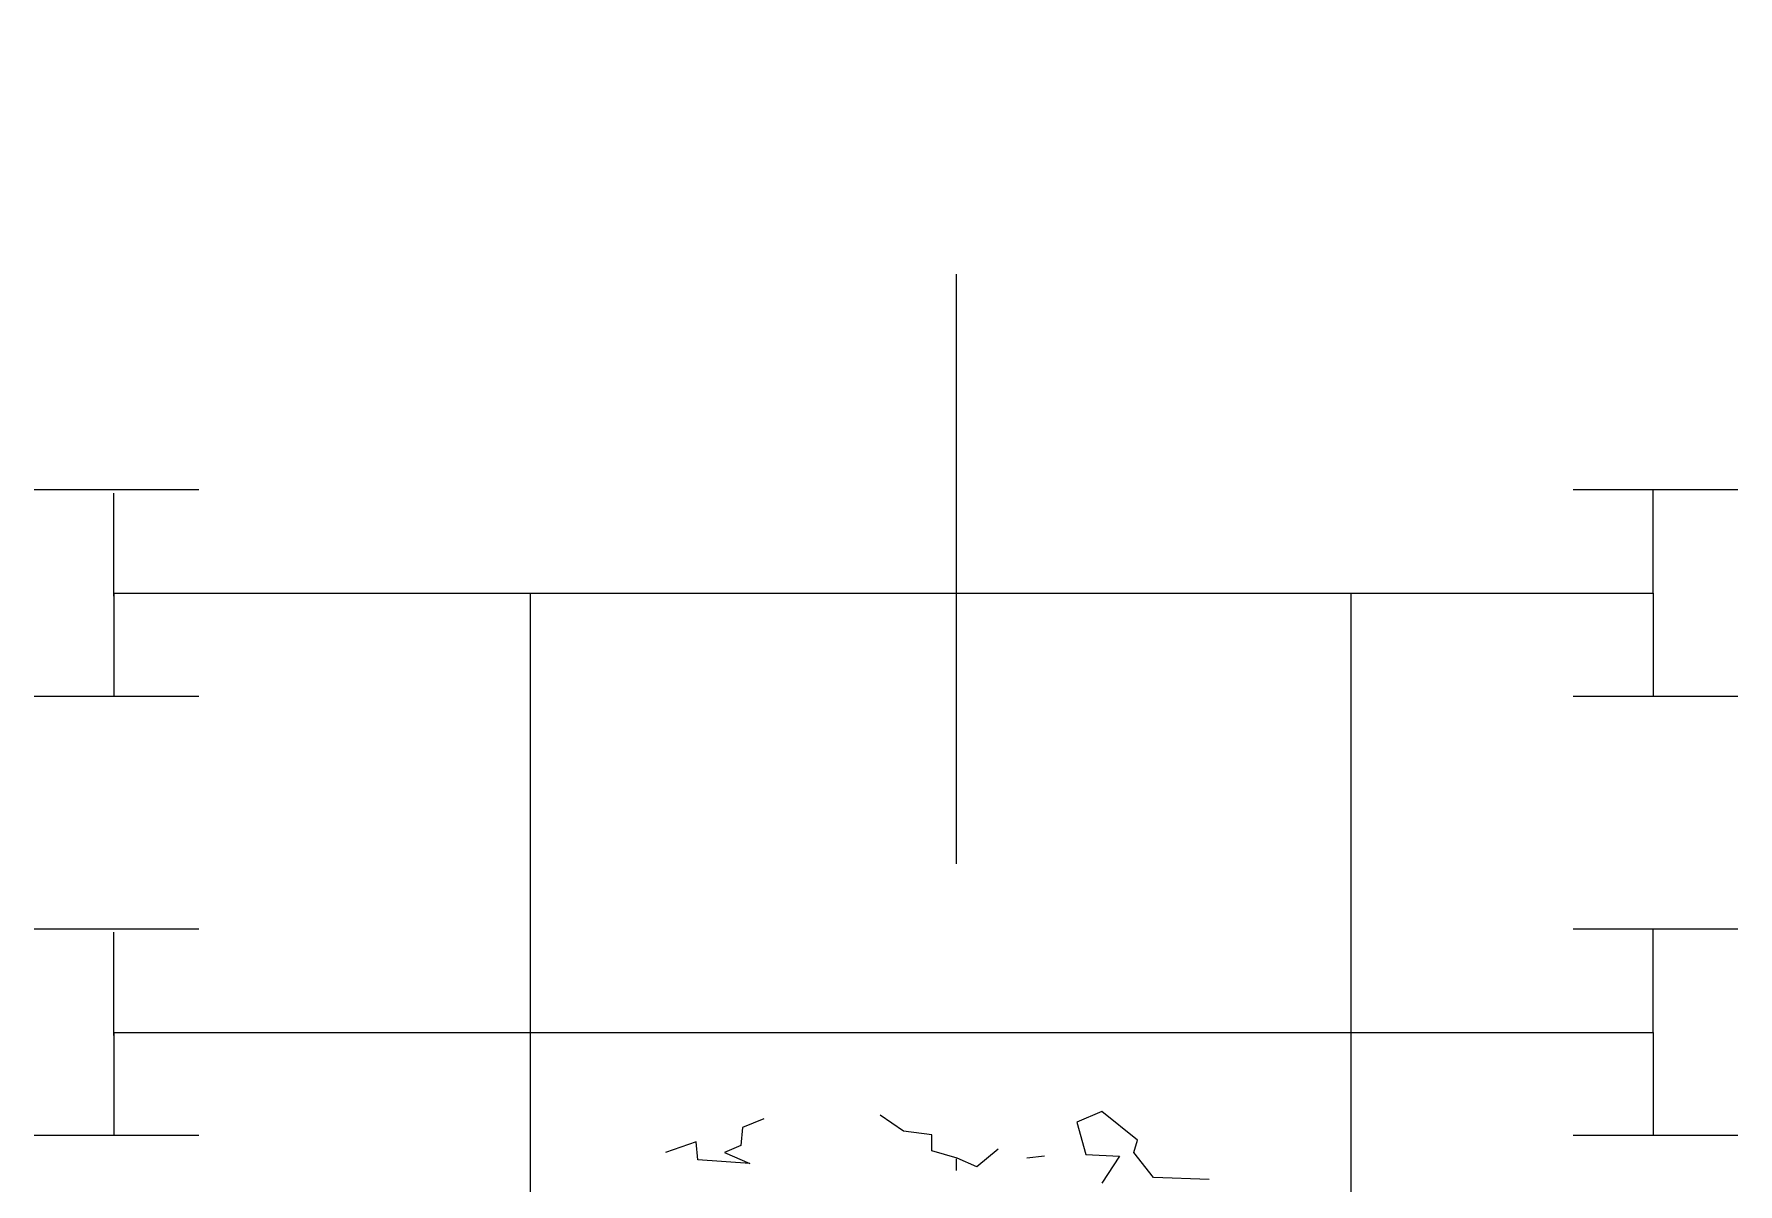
# Model space of a CAD drawing. Extents: x 941299 to 942979, y 2579300 to 2579597.
# Drawn here: x 941926.39 to 941940.84, y 2579526.08 to 2579535.83 of the extents above; entities that cross this region are included whole.
import ezdxf

# ---------------------------------------------------------------- set-up
doc = ezdxf.new("R2010")
doc.units = 0
doc.linetypes.add('DASHDOT', pattern=[1, 0.5, -0.25, 0, -0.25])
doc.linetypes.add('HIDDEN', pattern=[0.375, 0.25, -0.125])
doc.layers.get('0').update_dxf_attribs({"linetype": 'CONTINUOUS'})
doc.layers.add('2', color=2, linetype='HIDDEN')
doc.layers.add('路面边线', color=7, linetype='CONTINUOUS')

# ---------------------------------------------------------------- blocks, each defined once
blk = doc.blocks.new('乔木02')
at = {"color": 94}
for points in [[(-575.2, 6756.9), (-431.5, 6761.5), (-380.5, 6826.3), (-389.8, 6858.8), (-297.1, 6932.9), (-232.2, 6905.1), (-255.3, 6821.7), (-343.4, 6817.1), (-297.1, 6747.6)], [(-28.2, 6835.6), (27.4, 6789.3), (78.4, 6812.4), (143.3, 6831), (143.3, 6872.7), (217.5, 6881.9), (277.7, 6923.6)], [(579, 6914.4), (634.7, 6891.2), (639.3, 6844.9), (681, 6826.3), (616.1, 6798.6), (750.5, 6807.8), (755.2, 6854.1), (834, 6826.3)], [(-148.7, 6817.1), (-102.4, 6812.4)]]:
    blk.add_lwpolyline(points, dxfattribs=at)

msp = doc.modelspace()

# ---------------------------------------------------------------- linework, layer by layer
at = {"layer": '2', "color": 4, "linetype": 'DASHDOT', "ltscale": 10}
msp.add_line((941934.2134, 2579488.38942), (941934.2134, 2579535.82595), dxfattribs=at)
at = {"layer": '路面边线'}
for p, q in [((941927.78475, 2579531.96029), (941926.38783, 2579531.96029)), ((941927.06495, 2579531.05904), (941927.06495, 2579531.93425)), ((941940.84066, 2579531.96029), (941939.44375, 2579531.96029)), ((941940.12087, 2579531.08508), (941940.12087, 2579531.96029)), ((941927.06495, 2579531.08508), (941927.06495, 2579530.20987)), ((941927.06495, 2579531.08508), (941940.12087, 2579531.08508)), ((941930.59892, 2579503.54702), (941930.59892, 2579531.08508)), ((941937.55952, 2579503.56112), (941937.55952, 2579531.08508)), ((941940.12087, 2579531.08508), (941940.12087, 2579530.20987)), ((941927.78475, 2579530.20987), (941926.38783, 2579530.20987)), ((941940.84066, 2579530.20987), (941939.44375, 2579530.20987)), ((941927.78475, 2579528.23626), (941926.38783, 2579528.23626)), ((941927.06495, 2579527.33501), (941927.06495, 2579528.21022)), ((941940.84066, 2579528.23626), (941939.44375, 2579528.23626)), ((941940.12087, 2579527.36105), (941940.12087, 2579528.23626)), ((941927.06495, 2579527.36105), (941940.12087, 2579527.36105)), ((941927.06495, 2579527.36105), (941927.06495, 2579526.48584)), ((941940.12087, 2579527.36105), (941940.12087, 2579526.48584)), ((941927.78475, 2579526.48584), (941926.38783, 2579526.48584)), ((941940.84066, 2579526.48584), (941939.44375, 2579526.48584))]:
    msp.add_line(p, q, dxfattribs=at)

# ---------------------------------------------------------------- block references
at = {"xscale": -0.003270758432336152, "yscale": 0.00327075831592083, "zscale": 0.0032707584}
msp.add_blockref('乔木02', (941934.47298, 2579504.01395), dxfattribs=at)

doc.saveas('drawing.dxf')
